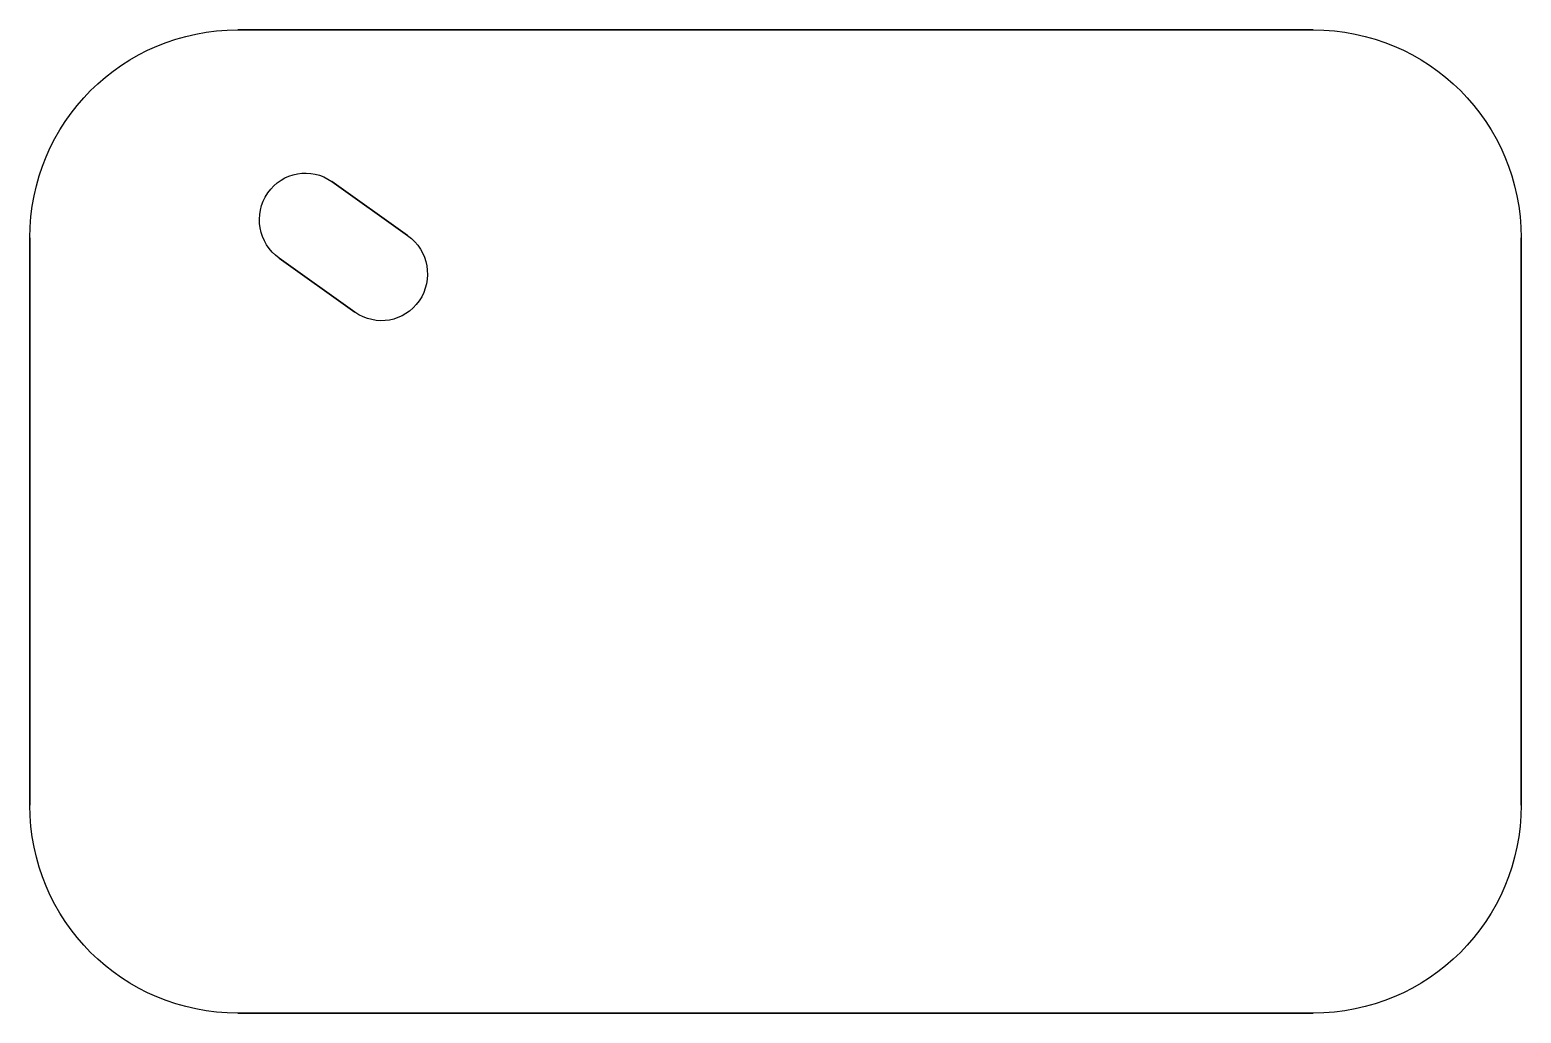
# Model space of a CAD drawing. Extents: x 0.1 to 93.9, y -213.1 to -151.2.
import ezdxf

# ---------------------------------------------------------------- set-up
doc = ezdxf.new("R2010")
doc.units = 0
doc.layers.add('Layer_1', color=7, linetype='CONTINUOUS')

msp = doc.modelspace()

# ---------------------------------------------------------------- linework, layer by layer
at = {"layer": 'Layer_1', "color": 7}
for points in [[(13.145625, -151.229994), (80.854372, -151.229994)], [(13.145625, -151.229994), (13.145625, -151.229994)], [(0.05, -200.03437), (0.05, -164.325619)], [(93.949997, -164.325619), (93.949997, -200.03437)], [(80.854372, -213.129989), (13.145625, -213.129989)]]:
    msp.add_lwpolyline(points, close=True, dxfattribs=at)
at = {"layer": 'Layer_1', "color": 1}
for points in [[(19.075575, -160.785314), (23.838476, -164.176643)], [(19.075575, -160.785314), (19.075575, -160.785314)], [(20.52121, -169.001359), (15.75831, -165.61003)]]:
    msp.add_lwpolyline(points, close=True, dxfattribs=at)
at = {"layer": 'Layer_1', "color": 7}
for points in [[(0.05, -164.325619), (0.05, -157.070642), (5.890649, -151.229994), (13.145625, -151.229994)], [(80.854372, -151.229994), (88.109349, -151.229994), (93.949997, -157.070642), (93.949997, -164.325619)], [(13.145625, -213.129989), (5.890649, -213.129989), (0.05, -207.289344), (0.05, -200.03437)], [(93.949997, -200.03437), (93.949997, -207.289344), (88.109349, -213.129989), (80.854372, -213.129989)]]:
    msp.add_open_spline(points, degree=3, dxfattribs=at)
at = {"layer": 'Layer_1', "color": 1}
for points in [[(15.032158, -161.499633), (15.951041, -160.163185), (17.754405, -159.844601), (19.075575, -160.785314)], [(15.75831, -165.61003), (14.437139, -164.669317), (14.113275, -162.836079), (15.032158, -161.499633)], [(23.838476, -164.176643), (25.159648, -165.117358), (25.483514, -166.950593), (24.56463, -168.287042)], [(24.56463, -168.287042), (23.645748, -169.623487), (21.842382, -169.942074), (20.52121, -169.001359)]]:
    msp.add_open_spline(points, degree=3, dxfattribs=at)

doc.saveas('drawing.dxf')
